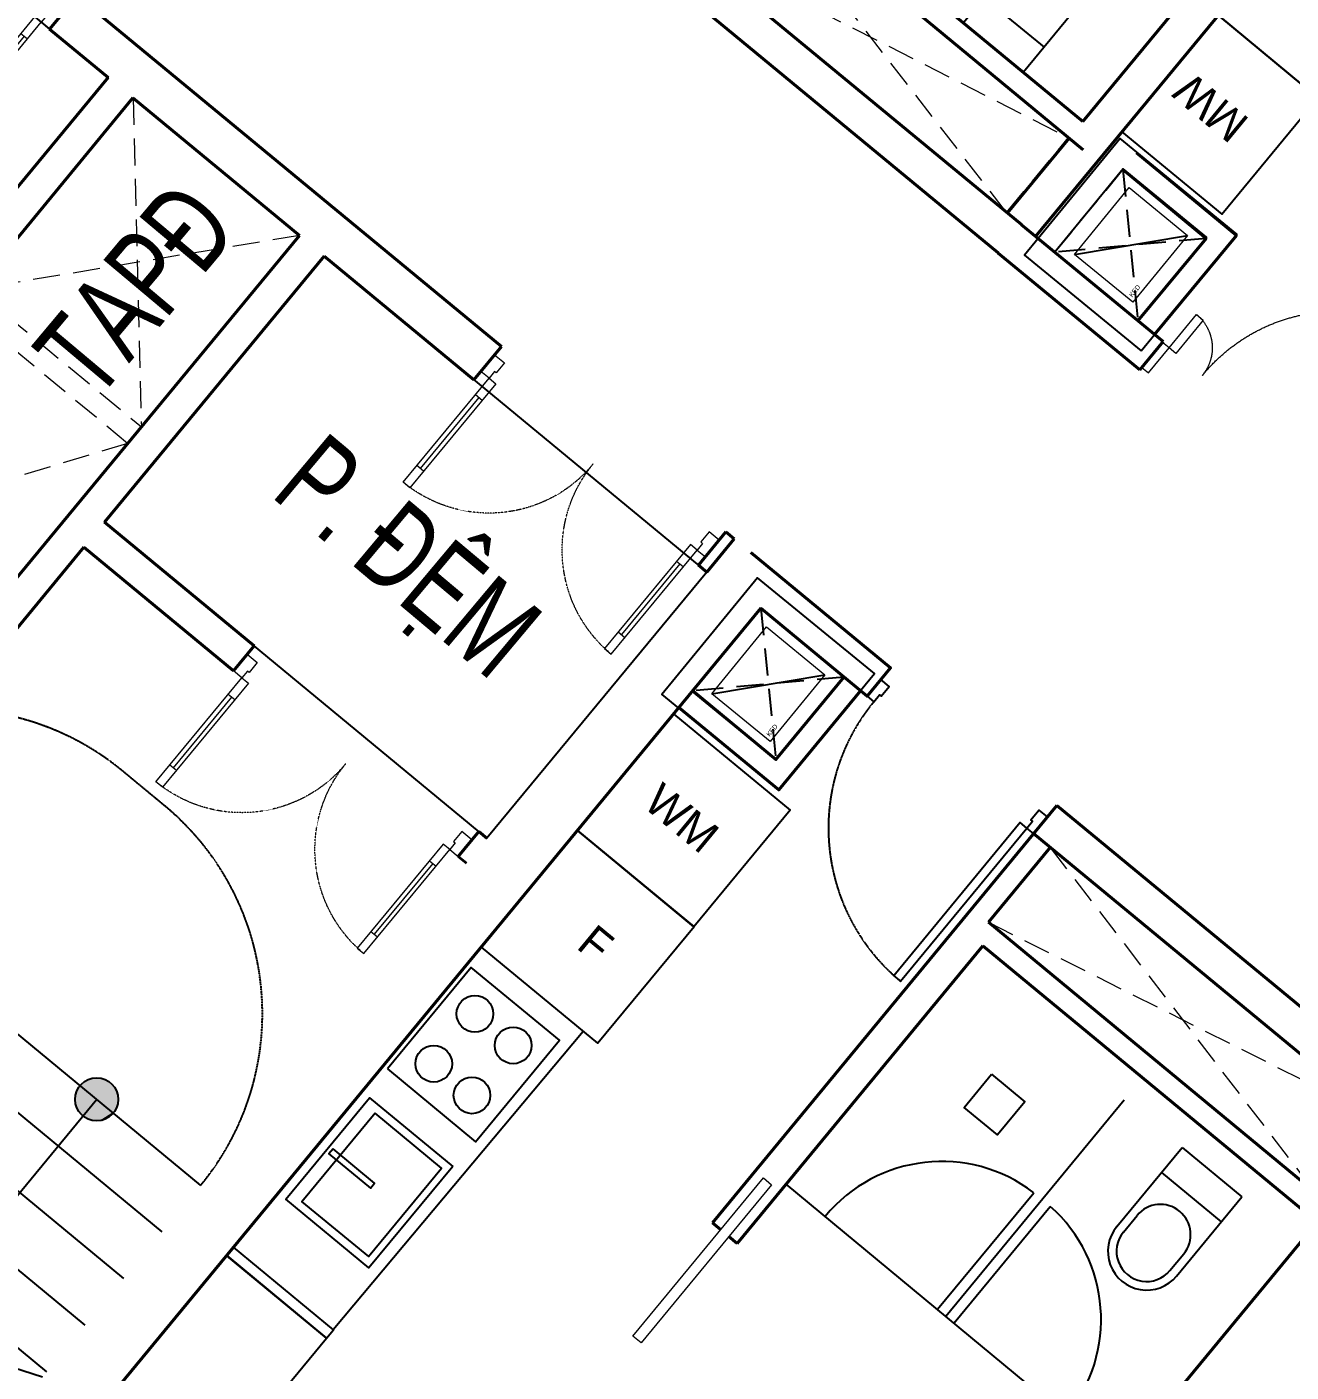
# Model space of a CAD drawing. Header units: millimetres. Extents: x -361654186 to 361255443, y -278569811 to 278836587.
# Drawn here: x -56378 to -50518, y 143209 to 149441 of the extents above; entities that cross this region are included whole.
import ezdxf
from ezdxf.enums import TextEntityAlignment as Align
from ezdxf.xclip import XClip

# ---------------------------------------------------------------- set-up
doc = ezdxf.new("R2010")
doc.units = ezdxf.units.MM
doc.header["$MEASUREMENT"] = 0
doc.header["$XCLIPFRAME"] = 0
for name, pattern in [('HIDDEN', [0.375, 0.25, -0.125]), ('TYPICAL 2 +1 BEDROOM FRONT$0$DASHED2', [9.524999999999999, 6.35, -3.175]), ('Xref_NT1+NT2_MBDV Cot vach_220729$0$HIDDEN', [0.375, 0.25, -0.125]), ('Xref_NT1+NT2_MBDV Cot vach_220729$0$HIDDEN2', [0.1875, 0.125, -0.0625])]:
    doc.linetypes.add(name, pattern=pattern)
for name, color, linetype, lineweight in [('A-DOOR', 1, 'Continuous', 9), ('KT-lomo nuoc', 3, 'HIDDEN', 5), ('KT-Net cat', 1, 'Continuous', 40), ('KT-Net cua', 87, 'Continuous', 9), ('SPE-MEP-HVAC', 140, 'Continuous', 0), ('SPE-MEP-M-WALL OPENING', 81, 'Continuous', 0), ('Xref_NT1+NT2_MBDV Cot vach_220729$0$CUA', 37, 'Continuous', 13)]:
    doc.layers.add(name, color=color, linetype=linetype, lineweight=lineweight)
for name, color, linetype in [('A-FLOR-STRS', 1, 'Continuous'), ('A-FURNITURE', 251, 'Continuous'), ('A-UNIT', 1, 'Continuous'), ('KT-Tuong', 1, 'Continuous'), ('MEP-M-DUCT-15', 6, 'Continuous'), ('MEP-M-DUCT-25', 7, 'Continuous'), ('SPE-MEP-General', 170, 'Continuous'), ('trục hút mùi', 21, 'Continuous'), ('TYPICAL 2 +1 BEDROOM FRONT$0$A-_DOOR----_E-', 32, 'Continuous'), ('Xref_NT1+NT2_MBDV Cot vach_220729$0$KT-Net manh', 139, 'Continuous'), ('Xref_NT1+NT2_MBDV Cot vach_220729$0$KT-Text', 7, 'Continuous'), ('Xref_NT1+NT2_MBDV Cot vach_220729$0$KT-Thay', 7, 'Continuous')]:
    doc.layers.add(name, color=color, linetype=linetype)
doc.styles.add('220126_HDN_HBA typical plan$0$210902_YS plan 330pm ver13$0$01 Level 1$0$CENTURY GOTHIC', font='GOTHIC.TTF')
doc.styles.get("Standard").update_dxf_attribs({"font": 'arial.ttf'})
doc.styles.add('Xref_NT1+NT2_MBDV Cot vach_220729$0$Arial', font='arial.ttf', dxfattribs={"width": 0.7})

# ---------------------------------------------------------------- blocks, each defined once
blk = doc.blocks.new('qweewe')
for p, q in [((-226617.649540008, -3043559.718917042, 0.0008727778800783348), (-226617.6495399146, -3043199.718917044, 0.0008727778800783348)), ((-226142.6495399146, -3043199.718917163, 0.0008727778800783348), (-226617.6495399146, -3043199.718917044, 0.0008727778800783348)), ((-226467.6495400079, -3043559.718917079, 0.0008727778800783348), (-226467.6495399145, -3043199.718917081, 0.0008727778800783348)), ((-226142.649539925, -3043239.718917165, 0.0008727778800783348), (-226242.649539925, -3043239.718917139, 0.0008727778800783348)), ((-226142.6495399976, -3043519.718917165, 0.0008727778800783348), (-226242.6495399976, -3043519.718917141, 0.0008727778800783348)), ((-226142.649540008, -3043559.718917165, 0.0008727778800783348), (-226617.649540008, -3043559.718917042, 0.0008727778800783348))]:
    blk.add_line(p, q)
for centre, radius, start, end in [((-226242.6495399613, -3043379.718917141, 0.0008727778800783348), 139.9999999999927, 89.99999998332474, 269.9999999833247), ((-226142.6495399613, -3043379.718917165, 0.0008727778800783348), 179.9999999999927, 269.9999999833247, 89.99999998332474), ((-226142.6495399613, -3043379.718917165, 0.0008727778800783348), 139.9999999999927, 269.9999999833247, 89.99999998332474)]:
    blk.add_arc(centre, radius, start, end)
blk = doc.blocks.new('*U106')
at = {"color": 0}
for points in [[(-1100, -150), (-1100, 0), (-1060, 0), (-1060, -150)], [(-40, -150), (-40, 0), (0, 0), (0, -150)], [(-1020, -150), (-1060, -150), (-1060, -350.9565185792744), (-1020, -350.9565185792744)], [(-40, -150), (-80, -150), (-80, -970), (-40, -970)]]:
    blk.add_lwpolyline(points, close=True, dxfattribs=at)
for centre, radius, start, end in [((-1060.538708044109, -150.4191404617477), 200.5381016879552, 270.1539145637665, 0.05069369801717966), ((-41.53932015914406, -152.4398411269907), 818.4643164306439, 179.8292010983319, 267.3066065333389)]:
    blk.add_arc(centre, radius, start, end, dxfattribs=at)
blk = doc.blocks.new('*U360')
at = {"layer": 'KT-lomo nuoc', "ltscale": 500}
for p, q in [((286.5388147618744, 346.9712609546762), (1549.84649243134, -1279.882669655378)), ((1836.385307193214, -932.9021116483628), (1.734723475976807e-18, -0.009297052340116354))]:
    blk.add_line(p, q, dxfattribs=at)
blk.add_lwpolyline([(286.5388147618744, 346.9712609546762), (1836.385307193214, -932.9021116483628), (1549.84649243134, -1279.882669655378), (1.734723475976807e-18, -0.009297052340116354)], close=True, dxfattribs=at)
blk = doc.blocks.new('Condo-Studio')
at = {"layer": 'A-FURNITURE'}
for points, elevation in [([(184.9015946231593, -802.3648387362191), (784.6043185831732, -802.3640897029254), (784.6043185833769, -1502.364089702984), (184.9015946213622, -1502.364838736248)], 2.467791300474231e-08), ([(184.8963669317745, -1502.364838698908), (784.6043185833769, -1502.364089702984), (784.604318583275, -2202.364089710289), (184.896366928122, -2202.364838693495)], 2.46779130741448e-08)]:
    blk.add_lwpolyline(points, close=True, dxfattribs=dict(at, elevation=elevation))
at = {"layer": 'KT-Net cat'}
for p, q in [((99.96137770835776, -3.942369084776146, 2.310388426476974e-07), (950.9219559742196, -3.948709985270398, -3.468833107420007e-08)), ((950.9219559742196, -3.948709985270398, -3.468833107418652e-08), (950.920689225648, -173.9487099804974, -2.00923789697927e-08)), ((2050.922649075917, -3.982318368769484, -4.846257388378922e-09), (4299.523825290264, -4.028362341079628, 2.310419326565031e-07)), ((99.96011095983704, -173.9423690800322, 2.308403047293259e-07), (950.920689225728, -173.9487099804974, -3.488686899257151e-08)), ((184.9103592452666, -173.9430020836298, 2.492790089291371e-08), (184.8363658395174, -10103.99572001942, 2.360592906961074e-08)), ((2050.914255511248, -173.9823182325345, -5.045310653691102e-09), (4299.52034424818, -174.0283623054565, 2.308433947364918e-07)), ((4214.726348518489, -174.0266260027711, -4.846220209331375e-09), (4214.722995360848, -624.0266260284116, -4.846220180403506e-09)), ((2200.63267081033, -623.9853840687138, 1.013623714829362e-08), (4299.511129725091, -624.0283622111601, 2.303178531835076e-07)), ((2250.585535483508, -723.98640696035, 1.010203597164673e-08), (4214.722250214727, -724.026626034145, 2.308463447160401e-07)), ((4214.722250214567, -724.026626034145, -4.846220173979608e-09), (4214.702640082105, -3355.742903993785, -4.846220004803411e-09))]:
    blk.add_line(p, q, dxfattribs=at)
at = {"layer": 'A-FURNITURE', "rotation": 270.000961774795}
blk.add_blockref('qweewe', (3047060.304059576, -227291.2674839691, -0.0008739682168315987), dxfattribs=at)
at = {"layer": 'KT-lomo nuoc', "linetype": 'HIDDEN', "rotation": 39.55074632432717}
blk.add_blockref('*U360', (2200.63267081033, -623.9853840687138, 1.013623714829362e-08), dxfattribs=at)
at = {"layer": 'KT-Net cua'}
blk.add_blockref('*U106', (2050.920726755321, -18.91214699781267, -5.148662824771102e-09), dxfattribs=at)
at = {"layer": 'A-FURNITURE', "insert": (252.9973308479457, -1150.359229739435, 0.03149109875143219), "char_height": 149.9999999999998, "width": 310.863493460463, "attachment_point": 4, "style": '220126_HDN_HBA typical plan$0$210902_YS plan 330pm ver13$0$01 Level 1$0$CENTURY GOTHIC'}
blk.add_mtext('WM', dxfattribs=at)
blk = doc.blocks.new('*U89')
at = {"color": 0}
blk.add_lwpolyline([(-2.91038304567337e-11, 0), (399.9999999999709, -9.701276818911232e-12), (399.9999999999709, 349.9999999999903), (-2.91038304567337e-11, 350)], close=True, dxfattribs=at)
at = {"layer": 'MEP-M-DUCT-15'}
for points in [[(50, 50), (50, 299.9999999999709), (149.9999999999709, 200), (50, 50)], [(349.9999999999709, 299.9999999999612), (50, 299.9999999999709), (149.9999999999709, 200), (349.9999999999709, 299.9999999999612)]]:
    blk.add_solid(points, dxfattribs=at)
at = {"layer": 'MEP-M-DUCT-25'}
blk.add_line((-2.91038304567337e-11, -2.91038304567337e-11), (399.9999999999709, 349.9999999999612), dxfattribs=at)
blk = doc.blocks.new('A$C3AE13516')
at = {"layer": 'SPE-MEP-General'}
for points in [[(-100.0000000002328, -600), (599.9999999997672, -600), (599.9999999997672, 100), (-100.0000000002328, 100)], [(0, -499.9999999997672), (500, -500), (499.9999999997672, -2.328306436538696e-10), (0, 0)]]:
    blk.add_lwpolyline(points, close=True, dxfattribs=at)
at = {"layer": 'SPE-MEP-M-WALL OPENING', "color": 1, "xscale": -1, "rotation": 179.9895041423619}
blk.add_blockref('*U89', (49.9998987603467, -76.76334756263532), dxfattribs=at)
at = {"layer": 'SPE-MEP-M-WALL OPENING', "color": 1, "insert": (64.64127082936466, -410.7896422147751, 1.163083541288703e-07), "char_height": 21.77335910446063, "attachment_point": 7, "rotation": 359.9790082847188}
blk.add_mtext_dynamic_manual_height_columns('KED', width=18.10155403055251, gutter_width=108866.7955223031, heights=[0], dxfattribs=at)
blk = doc.blocks.new('shaft-1')
at = {"layer": 'SPE-MEP-HVAC', "color": 1, "extrusion": (4.651570258340098e-07, -2.266809774046816e-15, 0.9999999999998919), "rotation": 0.2150540521201903}
blk.add_blockref('A$C3AE13516', (-83972.17706627442, 2207.834459515929, -0.03717000673728804), dxfattribs=at)
at = {"layer": 'SPE-MEP-HVAC', "color": 1, "extrusion": (4.651570258340099e-07, -2.266809350530342e-15, 0.9999999999998919), "rotation": 0.2150540521202158}
blk.add_blockref('A$C3AE13516', (-81332.22763489549, 2208.084132419026, -0.03617576927576982), dxfattribs=at)
blk = doc.blocks.new('*U145')
at = {"layer": 'TYPICAL 2 +1 BEDROOM FRONT$0$A-_DOOR----_E-'}
for points in [[(79.99999999912372, 920), (39.9999999991237, 920), (39.99999999912325, 0), (79.99999999912325, 0)], [(0, 0), (0, 0), (0, 0), (39.99999999912325, 0), (39.99999999912325, -42), (49.99999999912689, -42), (49.99999999912689, -100), (0, -100), (0, -100), (0, -100)], [(1000, 0), (1000, 0), (1000, 0), (960.0000000008731, 0), (960.0000000008731, -42), (950.0000000008731, -42), (950.0000000008731, -100), (1000, -100), (1000, -100), (1000, -100)]]:
    blk.add_lwpolyline(points, close=True, dxfattribs=at)
at = {"layer": 'TYPICAL 2 +1 BEDROOM FRONT$0$A-_DOOR----_E-', "color": 8, "linetype": 'TYPICAL 2 +1 BEDROOM FRONT$0$DASHED2', "ltscale": 0.1}
blk.add_arc((39.99999999912325, 0), 920.0000000017498, 0, 90, dxfattribs=at)
blk = doc.blocks.new('*U394')
at = {"layer": 'KT-lomo nuoc', "ltscale": 500}
for p, q in [((1248.359986269806, 1511.676458294626), (346.9805580070164, -286.5481118142145)), ((1595.340544276822, 1225.137643532751), (1.734723475976807e-18, -0.009297052340116354))]:
    blk.add_line(p, q, dxfattribs=at)
blk.add_lwpolyline([(1248.359986269806, 1511.676458294626), (1595.340544276822, 1225.137643532751), (346.9805580070164, -286.5481118142145), (1.734723475976807e-18, -0.009297052340116354)], close=True, dxfattribs=at)
blk = doc.blocks.new('sl-ss')
at = {"layer": 'A-FURNITURE', "extrusion": (-1.834885121989628e-19, -7.506917587943876e-07, 0.9999999999997182)}
for p, q in [((17691.15815948502, 1608.444703590125, 0.07318870705802202), (19495.3083267603, 1595.621501799586, 0.001673499387525368)), ((19545.26540837061, -1590.911929462149, -0.001194301074939161), (19547.72664260491, 418.5504967756569, 0.0003142162534057469)), ((19548.39395227838, -491.3360151164234, -0.01317692706737003), (20247.94738084822, -491.3119782619178, -0.01317690902310178)), ((19547.7132087908, -541.2147372681939, -0.07025606918586837), (20847.18157444149, -541.219434691564, -0.003022695940179815)), ((19548.39738830731, -591.3360150530934, -0.01324738483914885), (20247.95081687901, -591.3119781967252, -0.01324736679488228))]:
    blk.add_line(p, q, dxfattribs=at)
for points, elevation in [([(17641.15365500183, 1606.601878762698), (17641.14311075207, 2206.588499343703), (14047.68326441567, 2208.070653595652), (14047.69380866543, 1608.084033018431)], -2.928200633573255e-09), ([(17641.15821969699, 1606.607965563042), (17691.15821968389, 1606.608844267754), (17691.1385310925, 2207.039459979851), (17641.13853110186, 2207.038581271501)], 0.05479318196156067), ([(20195.29757878553, 2207.206368720781), (20195.30988069061, 1507.206368828617), (19495.30988079495, 1507.194066927261), (19495.29757889918, 2207.194066821288)], -3.048533722465815e-08), ([(20895.29725647714, 2207.445567841391), (20895.3095583785, 1507.445567949227), (20195.30955849025, 1507.433266046009), (20195.29725658704, 2207.433265938114)], -2.740792087643079e-09), ([(20546.80926295183, 8.771897085058193), (20546.81277778371, -191.2281028833041), (20346.81277781349, -191.2316177133853), (20346.80926298533, 8.76838225692689)], -0.01982911109141478)]:
    blk.add_lwpolyline(points, close=True, dxfattribs=dict(at, elevation=elevation))
at = {"layer": 'A-FURNITURE', "ltscale": 5, "extrusion": (-1.834885121989628e-19, -7.506917587943876e-07, 0.9999999999997182)}
for points, elevation in [([(18782.61764173954, 2183.521333432499), (18782.62695603625, 1653.521333514306), (19392.62695594128, 1653.532053744886), (19392.61764164455, 2183.532053659412)], -2.928200678459225e-09), ([(18626.84762810544, 1662.659859806768), (18016.84762820042, 1662.649139576129), (18016.83884112533, 2162.649139496176), (18626.83884103597, 2162.65985972309)], -2.928198892344566e-09), ([(18336.83919256549, 2142.654763222344), (18306.8391925636, 2142.65423600436), (18306.84358610398, 1892.654236041601), (18336.84358610026, 1892.654763265173)], -2.928200661545671e-09), ([(18587.83998335891, 2097.659174346024), (18055.83998344093, 2097.649824899281), (18055.84701309911, 1697.649824960636), (18587.84701301525, 1697.659174407379)], -2.928200554426497e-09)]:
    blk.add_lwpolyline(points, close=True, dxfattribs=dict(at, elevation=elevation))
for centre in [(18937.62027784251, 2033.524057446618, -2.982403396574072e-06), (19237.62027779218, 2033.52932968979, -2.982403392928551e-06), (18937.62431989046, 1803.524057481944, -2.982403394982246e-06), (19237.62431984388, 1803.529329728841, -2.982403396006817e-06)]:
    blk.add_circle(centre, 84.99999999999991, dxfattribs=at)
at = {"layer": 'A-FURNITURE', "extrusion": (-1.834885121989628e-19, -7.506917587943876e-07, 0.9999999999997182)}
for centre, start, end in [((19548.39481131732, -516.3360159196706, -0.01280808517002585), 2.048681864337513, 90.00196869530691), ((19548.39652930566, -566.336015075903, -0.01280347376597209), 270.0019686953069, 357.9552554801589)]:
    blk.add_arc(centre, 699.9999999999994, start, end, dxfattribs=at)
at = {"layer": 'KT-Net cat', "extrusion": (-1.834885121989628e-19, -7.506917587943876e-07, 0.9999999999997182)}
for p, q in [((21530.18945057972, 2208.201269049488, 0.001657675566239414), (11600.11822512798, 2208.296590370883, 0.001657747123168046)), ((21700.18945058028, 568.5802416533988, 0.0004268236554401811), (19191.98013856325, 568.5455807338003, 0.0004268163267904385)), ((19191.98013856325, 568.5455807338003, 0.0004268163267904662), (19191.981017274, 518.5455820898642, -0.01971958655786804)), ((21530.18945058097, -1491.924539643413, -0.001119980302836221), (21530.18945058024, 568.5778924250917, 0.0004268218918938027)), ((21700.18945058097, -1491.924539643354, -0.001119980302836165), (21700.18945058028, 568.5802416533988, 0.0004268236554401811)), ((19191.98277468414, 418.5455807559192, 0.0003142125629878867), (19191.98189597759, 468.5455820810166, 0.0003517471519224047)), ((21530.1887596308, 468.5778924059705, 0.0003517714070174344), (21080.18945058027, 468.5716738700285, 0.0003517667388136803)), ((21080.18945058097, -1491.924539643587, -0.001119980302836415), (21080.18945058027, 468.5716738699703, 0.0003517462342723654)), ((20980.18945058033, 418.5702919661999, 0.0003142124224726761), (19191.98277468414, 418.5455807559192, 0.0003142125629878867)), ((20980.18945058098, -1491.924539643675, -0.001119980302836471), (20980.1894505803, 418.5702919662581, 0.0003142124224727039))]:
    blk.add_line(p, q, dxfattribs=at)
for points, elevation in [([(21530.18945057972, 2208.201269050111), (21530.18945057995, 1568.791740640043), (21700.18945057995, 1568.794727694627), (21700.18945057967, 2408.424845449025)], -4.846186481624604e-09), ([(11600.18945303681, -1591.252000525329), (21700.189452238, -1591.320112658385)], -1.660052309656289e-08)]:
    blk.add_lwpolyline(points, dxfattribs=dict(at, elevation=elevation))
at = {"layer": 'KT-Net cua', "extrusion": (-1.834885121989628e-19, -7.506917587943876e-07, 0.9999999999997182), "elevation": -0.01005442003746839}
blk.add_lwpolyline([(19502.63448515905, 518.5510415435036), (19502.63536386936, 468.55104155094), (18552.635364009, 468.5343461111536), (18552.63448530621, 518.5343461074133)], close=True, dxfattribs=at)
at = {"layer": 'A-DOOR', "rotation": 89.99918509898055}
blk.add_blockref('*U145', (21530.19069724451, 568.5778924423212, 0.0004268231587266635), dxfattribs=at)
at = {"layer": 'A-FURNITURE', "extrusion": (-1.057505347207608e-19, -7.506917587943224e-07, 0.9999999999997182), "rotation": 180.0019686992574}
blk.add_blockref('qweewe', (-205665.8851525604, -3044455.618749435, -0.00087276403524017), dxfattribs=at)
at = {"layer": 'KT-lomo nuoc', "linetype": 'HIDDEN', "extrusion": (4.341342507941386e-13, 7.506917587943877e-07, -0.9999999999997182), "zscale": -1, "rotation": 39.55117326159149}
blk.add_blockref('*U394', (-21530.18945058097, -1491.924539643833, 1.419317515165969e-08), dxfattribs=at)
at = {"layer": 'A-FURNITURE', "extrusion": (-1.057505347207608e-19, -7.506917587943224e-07, 0.9999999999997182), "char_height": 149.9999999999998, "width": 310.8634934604631, "attachment_point": 4, "text_direction": (1.757414718522865e-05, -0.9999999998452931, -7.506917586783977e-07), "style": '220126_HDN_HBA typical plan$0$210902_YS plan 330pm ver13$0$01 Level 1$0$CENTURY GOTHIC'}
for s, insert in [('WM', (20547.3051799983, 2049.895247116743, -0.03929604169327756)), ('F', (19845.15745841897, 1870.544112533302, 0.001879909270251709))]:
    blk.add_mtext(s, dxfattribs=dict(at, insert=insert))
blk = doc.blocks.new('*U302')
at = {"linetype": 'HIDDEN', "ltscale": 500}
for p, q in [((1052.427225936385, 463.5697726425276), (403.1041501239367, -915.1541095099008)), ((1455.531376060322, -451.5843368673731), (0, 0))]:
    blk.add_line(p, q, dxfattribs=at)
blk.add_lwpolyline([(1052.427225936385, 463.5697726425276), (1455.531376060322, -451.5843368673731), (403.1041501239367, -915.1541095099008), (0, 0)], close=True, dxfattribs=at)
blk = doc.blocks.new('*U301')
at = {"linetype": 'HIDDEN', "ltscale": 500}
for p, q in [((1372.73116426485, 604.6562251859054), (403.1041501239367, -915.1541095099008)), ((1775.835314388787, -310.4978843239953), (0, 0))]:
    blk.add_line(p, q, dxfattribs=at)
blk.add_lwpolyline([(1372.73116426485, 604.6562251859054), (1775.835314388787, -310.4978843239953), (403.1041501239367, -915.1541095099008), (0, 0)], close=True, dxfattribs=at)
blk = doc.blocks.new('trucktnuoctang36')
at = {"layer": 'SPE-MEP-HVAC', "linetype": 'HIDDEN', "ltscale": 1000, "xscale": -1, "rotation": 254.2212213649985}
for name, p in [('*U302', (15322.59556399474, 6712.549384125683, -1.35520265301585e-05)), ('*U301', (14303.76505588173, 5478.855743829656, -1.355202653619298e-05))]:
    blk.add_blockref(name, p, dxfattribs=at)
blk = doc.blocks.new('*U331')
for p, q in [((-1260.000000000004, 525.000000000002), (-1300.000000000004, 525.000000000002)), ((-1280.000000000004, 100.0000000000002), (-1280.000000000004, 525.000000000002)), ((-90.00000000000001, 525.0000000000018), (-50.00000000000001, 525.0000000000018)), ((-70, 100), (-70.00000000000001, 525.0000000000018)), ((-1260.000000000004, 100.0000000000002), (-1300.000000000004, 100.0000000000002)), ((-90, 100), (-50, 100))]:
    blk.add_line(p, q)
for points in [[(-1300.000000000004, 1.776356839400256e-13), (-1260.000000000004, 1.776356839400256e-13), (-1260.000000000004, 625.000000000002), (-1300.000000000004, 625.000000000002)], [(-50, 0), (-90, 0), (-90.00000000000001, 625.0000000000018), (-49.99999999999979, 625.0000000000018)], [(-1350.000000000004, -99.99999998255878), (-1290.000000000004, -99.99999998255875), (-1290.000000000004, -39.99999999999982), (-1300.000000000004, -39.99999999999982), (-1300.000000000004, 1.776356839400256e-13), (-1350.000000000004, 2.060573933704296e-13)], [(0, -99.99999998255892), (-60, -99.99999998255889), (-60, -40), (-50, -40), (-50, 0), (0, 0)]]:
    blk.add_lwpolyline(points, close=True)
at = {"linetype": 'Xref_NT1+NT2_MBDV Cot vach_220729$0$HIDDEN2'}
for centre, radius, start, end in [((-1300.000000001013, -1.091216006443577e-09), 625.00000000124, 7.016709298534867e-15, 89.99996073224838), ((-49.99999999983451, -2.645705876602741e-10), 625.000000000419, 90.00003926775162, 180)]:
    blk.add_arc(centre, radius, start, end, dxfattribs=at)
blk = doc.blocks.new('*U333')
for p, q in [((-1260.000000000004, 525.000000000002), (-1300.000000000004, 525.000000000002)), ((-1280.000000000004, 100.0000000000002), (-1280.000000000004, 525.000000000002)), ((-90.00000000000001, 525.0000000000018), (-50.00000000000001, 525.0000000000018)), ((-70, 100), (-70.00000000000001, 525.0000000000018)), ((-1260.000000000004, 100.0000000000002), (-1300.000000000004, 100.0000000000002)), ((-90, 100), (-50, 100))]:
    blk.add_line(p, q)
for points in [[(-1300.000000000004, 1.776356839400256e-13), (-1260.000000000004, 1.776356839400256e-13), (-1260.000000000004, 625.000000000002), (-1300.000000000004, 625.000000000002)], [(-50, 0), (-90, 0), (-90.00000000000001, 625.0000000000018), (-49.99999999999979, 625.0000000000018)], [(-1350.000000000004, -99.99999998255878), (-1290.000000000004, -99.99999998255875), (-1290.000000000004, -39.99999999999982), (-1300.000000000004, -39.99999999999982), (-1300.000000000004, 1.776356839400256e-13), (-1350.000000000004, 2.060573933704296e-13)], [(0, -99.99999998255892), (-60, -99.99999998255889), (-60, -40), (-50, -40), (-50, 0), (0, 0)]]:
    blk.add_lwpolyline(points, close=True)
at = {"linetype": 'Xref_NT1+NT2_MBDV Cot vach_220729$0$HIDDEN2'}
for centre, radius, start, end in [((-1300.000000001013, -1.091216006443577e-09), 625.00000000124, 7.016709298534867e-15, 89.99996073224838), ((-49.99999999983451, -2.645705876602741e-10), 625.000000000419, 90.00003926775162, 180)]:
    blk.add_arc(centre, radius, start, end, dxfattribs=at)
blk = doc.blocks.new('*U113')
for p, q in [((-1259.99999999993, -99.99999999999982), (-1299.99999999993, -99.99999999999987)), ((-1279.99999999993, -99.99999999999982), (-1279.99999999993, -524.9999999999645)), ((-90.00000000000003, -99.99999999999999), (-50.00000000000003, -99.99999999999999)), ((-70.00000000000003, -99.99999999999999), (-70.00000000000016, -524.9999999999648)), ((-1259.99999999993, -524.9999999999645), (-1299.99999999993, -524.9999999999645)), ((-90.00000000000016, -524.9999999999648), (-50.00000000000016, -524.9999999999648))]:
    blk.add_line(p, q)
for points in [[(-1349.99999999993, 99.99999998255913), (-1289.99999999993, 99.99999998255909), (-1289.99999999993, 40.00000000000016), (-1299.99999999993, 40.00000000000017), (-1299.99999999993, 1.705302565824148e-13), (-1349.99999999993, 1.563194018672128e-13)], [(2.66100453930543e-14, 99.99999998255892), (-59.99999999999997, 99.9999999825589), (-59.99999999999999, 40.00000000000001), (-49.99999999999999, 40.00000000000001), (-50, 1.4210854715202e-14), (0, 0)], [(-1299.99999999993, 1.705302565824148e-13), (-1259.99999999993, 1.563194018672128e-13), (-1259.99999999993, -624.9999999999645), (-1299.99999999993, -624.9999999999645)], [(-50, 1.4210854715202e-14), (-90, 2.842170943040401e-14), (-90.00000000000018, -624.9999999999648), (-49.99999999999995, -624.9999999999648)]]:
    blk.add_lwpolyline(points, close=True)
at = {"linetype": 'Xref_NT1+NT2_MBDV Cot vach_220729$0$HIDDEN2'}
for centre, radius, start, end in [((-1300.000000000939, 1.091564172384031e-09), 625.0000000012028, 270.0000392677516, 0), ((-49.99999999983451, 2.645776930876151e-10), 625.0000000003819, 180, 269.9999607322484)]:
    blk.add_arc(centre, radius, start, end, dxfattribs=at)
blk = doc.blocks.new('răer')
at = {"layer": 'Xref_NT1+NT2_MBDV Cot vach_220729$0$KT-Net manh', "extrusion": (-0.0001655627411221811, 3.507613418952441e-08, 0.9999999862944888)}
h = blk.add_hatch(color=256, dxfattribs=at)
edge = h.paths.add_edge_path(flags=0)
edge.add_arc((3886.172388487015, 6323.822009922878), 99.99999999995374, 269.9877944808076, 629.9877944808073)
at = {"layer": 'Xref_NT1+NT2_MBDV Cot vach_220729$0$KT-Net manh', "extrusion": (-0.0001655627411249277, 3.507613511739819e-08, 0.9999999862944888)}
h = blk.add_hatch(color=256, dxfattribs=at)
edge = h.paths.add_edge_path(flags=0)
edge.add_arc((3886.172468976132, 6323.822147759958), 99.99999999995374, 269.9877936679296, 629.9877936679294)
at = {"layer": 'Xref_NT1+NT2_MBDV Cot vach_220729$0$KT-Net manh', "extrusion": (-0.0001655627411221811, 3.507613418952441e-08, 0.9999999862944888)}
blk.add_hatch(color=256, dxfattribs=at).paths.add_polyline_path([(3791.073321896591, 6354.743968646013), (3791.06015613825, 6292.940571162355), (3827.376630392871, 6242.932833594969), (3886.151085834092, 6223.822012129269), (3944.933678179528, 6242.907790911384), (3981.271455084861, 6292.900051151257), (3981.28462083808, 6354.703448564367), (3944.968146593121, 6404.711186142405), (3886.193691144625, 6423.822007536073), (3827.411098800556, 6404.736228735128)], flags=0)
at = {"layer": 'Xref_NT1+NT2_MBDV Cot vach_220729$0$KT-Net manh', "extrusion": (-0.0001655627411249277, 3.507613511739819e-08, 0.9999999862944888)}
blk.add_hatch(color=256, dxfattribs=at).paths.add_polyline_path([(3791.073402824171, 6354.744107992767), (3791.060236176927, 6292.940710522264), (3827.376709716089, 6242.932972487353), (3886.15116490201, 6223.822150133492), (3944.933757508043, 6242.907928120199), (3981.271535122956, 6292.900187795283), (3981.284701763681, 6354.703585241397), (3944.968228224738, 6404.711323259573), (3886.193773049279, 6423.822145466576), (3827.411180434676, 6404.736367606587)], flags=0)
at = {"layer": 'KT-Net cat', "extrusion": (-0.0001655627901116369, 3.507677159211709e-08, 0.9999999862944806)}
for p, q in [((1.469894479640061, 6899.650457981828, 1.197503358696395e-06), (1.480546496750321, 6949.650456847274, 1.207264984870449e-06)), ((201.4698780190811, 6899.607849916065, 0.03311375474880585), (201.4805300364242, 6949.60785019389, 0.03311376451043735)), ((1801.516034678905, 6899.266975528881, 0.2980219702135365), (1801.526686696583, 6949.266977402702, 0.2980219799751538)), ((1951.516029218794, 6899.235019478132, 0.3228564923954931), (1951.526681236835, 6949.235022680834, 0.3228565021571121))]:
    blk.add_line(p, q, dxfattribs=at)
at = {"layer": 'KT-Net cat', "ltscale": 0.5, "extrusion": (-0.0001655627901116369, 3.507677159211709e-08, 0.9999999862944806)}
for p, q in [((1.480291691666935, 6949.650456901436, 1.16507874281524e-06), (201.4805300361331, 6949.607848781481, 0.03311376451043024)), ((1.469894479640061, 6899.650457981828, 1.197525859808479e-06), (201.4698780190811, 6899.607849916065, 0.03311375477130341)), ((1801.51603467892, 6899.266975528881, 0.2980218763627835), (1951.516029219056, 6899.235019478132, 0.3228549297783747)), ((0.6388670345913852, 2998.809668124479, 4.386703071901366e-07), (1.182290359211038, 5549.650488617423, 9.340407789437677e-07)), ((1.182035213758354, 5549.650488671876, 8.923831984475328e-07), (201.1822830796154, 5549.607880549796, 0.03311349339127823)), ((200.9906242697471, 4649.957288541744, 0.03311331807726248), (201.1822830796009, 5549.607880549738, 0.03311349280626352)), ((1801.036770014922, 4649.616413914569, 0.298021531734955), (1801.228430384974, 5549.267006164504, 0.2980217067222455)), ((1801.228430384988, 5549.267006164504, 0.2980216134340097), (1951.228424925139, 5549.235050113813, 0.3228560325081009)), ((1951.036764555203, 4649.584458073863, 0.3228559508090534), (1951.228424925139, 5549.235050113784, 0.3228562185898483)), ((1801.036770015708, 4649.616416396311, 0.2980214378617525), (200.9906225363229, 4649.957288542239, 0.03311331779028848)), ((2900.990520380015, 4649.382083408069, 0.4801328604813904), (1951.036764555945, 4649.584460555285, 0.3228558569358349)), ((200.7456317902688, 3499.957299752074, 0.03311309472574742), (200.9586687293922, 4499.957291955245, 0.03311328894447207)), ((2838.826532455976, 4499.395323354896, 0.4698460781065776), (200.9586660776549, 4499.957291955769, 0.03311328850544548)), ((2950.745523784193, 3499.371457557572, 0.488410776440519), (200.7456280658516, 3499.957314648287, 0.03311309410859309)), ((200.6388597550249, 2998.767060336046, 0.03311299738523488), (200.7136762532173, 3349.95731805134, 0.033113065592973)), ((2950.713567942323, 3349.371460961556, 0.4884107472577792), (200.7136722239811, 3349.957318052271, 0.03311306492588351)), ((200.6388597550394, 2998.767060336017, 0.03311299743577401), (0.6388670345913852, 2998.809668124479, 4.386703054137797e-07))]:
    blk.add_line(p, q, dxfattribs=at)
at = {"layer": 'Xref_NT1+NT2_MBDV Cot vach_220729$0$KT-Net manh', "extrusion": (-0.0001655627901116369, 3.507677159211709e-08, 0.9999999862944806)}
for p, q in [((3944.968092531868, 6404.711186439759, 0.652913445880202), (3886.19363788818, 6423.822007952229, 0.6431819155942904)), ((3944.968174162204, 6404.711323606927, 0.6529134823234344), (3886.19371979282, 6423.8221459052, 0.6431819520827631))]:
    blk.add_line(p, q, dxfattribs=at)
at = {"layer": 'Xref_NT1+NT2_MBDV Cot vach_220729$0$KT-Net manh', "linetype": 'Xref_NT1+NT2_MBDV Cot vach_220729$0$HIDDEN', "extrusion": (-0.0001655627901116369, 3.507677159211709e-08, 0.9999999862944806), "elevation": -5.155395588207767e-08}
blk.add_lwpolyline([(3886.537371790957, 6949.172167843942, 0.4141313066799707), (2636.27117616388, 5699.716245880121), (2636.207149847582, 5449.16065418642, 0.4141313427087546), (3885.940897509135, 4199.172231376175, 1.000029217103996)], format="xyb", dxfattribs=at)
at = {"layer": 'Xref_NT1+NT2_MBDV Cot vach_220729$0$KT-Net manh', "extrusion": (-0.0001655627901116369, 3.507677159211709e-08, 0.9999999862944806)}
for points, elevation in [([(5015.205959424593, 5698.582268002855), (5286.172356871879, 6323.524564956902), (5036.305602277416, 6948.620740227931)], -1.836955815237573e-06), ([(3886.172388495064, 6323.822147847245), (5356.17502188381, 6323.50899830368)], -1.805016045741681e-06)]:
    blk.add_lwpolyline(points, dxfattribs=dict(at, elevation=elevation))
for centre in [(3886.172388484976, 6323.822009978064, -1.827949066446344e-06), (3886.172468971362, 6323.822147830219, -1.805016043632257e-06)]:
    blk.add_circle(centre, 99.99999999995278, dxfattribs=at)
at = {"layer": 'Xref_NT1+NT2_MBDV Cot vach_220729$0$KT-Thay', "extrusion": (-0.0001655627555962225, 2.224063725017147e-08, 0.9999999862944866)}
for p, q in [((3886.305477029586, 6948.822796848312, 0.6431820391520517), (3886.039193792982, 5698.822824066825, 0.6431818220224983)), ((4166.305466838588, 6948.763149404636, 0.6895396109936964), (4166.039183607354, 5698.763173303741, 0.6895393938651502)), ((4446.305456647795, 6948.703501958982, 0.7358971828353784), (4446.039173410041, 5698.703522542608, 0.7358969657058481)), ((4726.305446455168, 6948.643854604772, 0.7822547546767424), (4726.039163216832, 5698.643871779728, 0.7822545375472405)), ((5006.305436267707, 6948.584207071661, 0.8286123265189804), (5006.039153027814, 5698.584221018682, 0.8286121093893204))]:
    blk.add_line(p, q, dxfattribs=at)
at = {"layer": 'Xref_NT1+NT2_MBDV Cot vach_220729$0$CUA', "extrusion": (0.0001655627901116368, -3.507677159211345e-08, -0.9999999862944806), "zscale": -1.000000000000002, "rotation": 90.01220552114347}
for name, p in [('*U333', (-151.4698725797451, 6899.618498926551, 5.263370903701992e-08)), ('*U331', (-1951.516037450031, 6899.235019482066, -4.123954833179511e-08))]:
    blk.add_blockref(name, p, dxfattribs=at)
at = {"layer": 'Xref_NT1+NT2_MBDV Cot vach_220729$0$CUA', "extrusion": (-0.000165562790111637, 3.507677159203811e-08, 0.9999999862944806), "rotation": 89.98779447880591}
blk.add_blockref('*U113', (200.6388995234672, 2998.767062216592, -1.453766850581517e-07), dxfattribs=at)
blk = doc.blocks.new('*U373')
at = {"linetype": 'HIDDEN', "ltscale": 500}
for p, q in [((453.9702085506534, 199.963343001759), (201.5541099975932, -457.5816746024486)), ((655.5243185482473, -257.6183316006897), (0, 0))]:
    blk.add_line(p, q, dxfattribs=at)
blk.add_lwpolyline([(453.9702085506534, 199.963343001759), (655.5243185482473, -257.6183316006897), (201.5541099975932, -457.5816746024486), (0, 0)], close=True, dxfattribs=at)
blk = doc.blocks.new('*U376')
at = {"linetype": 'HIDDEN', "ltscale": 500}
for p, q in [((453.9702085506534, 199.963343001759), (201.5541099975932, -457.5816746024486)), ((655.5243185482473, -257.6183316006897), (0, 0))]:
    blk.add_line(p, q, dxfattribs=at)
blk.add_lwpolyline([(453.9702085506534, 199.963343001759), (655.5243185482473, -257.6183316006897), (201.5541099975932, -457.5816746024486), (0, 0)], close=True, dxfattribs=at)
blk = doc.blocks.new('A$Cc3a6237a')
at = {"layer": 'KT-Net cat'}
for points, elevation in [([(-11418.08019551987, -2675.98621927647), (-10955.4485402662, -3058.044584713352), (-11334.99897052554, -3517.639677860425)], 1.468694862951121e-07), ([(-11481.75688664881, -2753.09185465335), (-11096.23084386511, -3071.473547878646), (-11412.10462481977, -3453.963009638392)], 1.468694862951121e-07), ([(-13476.15272741336, -5168.089809607191), (-13090.62065811055, -5486.476479755307), (-12774.74706335193, -5103.987243464799)], -1.925732747297035e-10), ([(-13539.8294185423, -5245.19544498407), (-13077.19169095629, -5627.258825178025), (-12697.64140905816, -5167.663911687414)], -1.925732747297035e-10)]:
    blk.add_lwpolyline(points, dxfattribs=dict(at, elevation=elevation))
at = {"layer": 'trục hút mùi', "linetype": 'HIDDEN', "ltscale": 1000, "xscale": -1, "rotation": 254.2212213649985}
for name, p in [('*U373', (-11412.10464535084, -3453.962803062255, 1.468694862951121e-07)), ('*U376', (-13090.62065811055, -5486.476479755307))]:
    blk.add_blockref(name, p, dxfattribs=at)

msp = doc.modelspace()

# ---------------------------------------------------------------- block references
at = {"layer": 'A-UNIT', "xscale": -1, "rotation": 140.4476535076448}
msp.add_blockref('Condo-Studio', (-55193.54480850536, 151128.8347384529, 5.437755594299652e-05), dxfattribs=at)

# ---------------------------------------------------------------- next in the draw order: block references
at = {"layer": 'A-FLOR-STRS', "extrusion": (-5.788255105649882e-07, 4.780158418305737e-07, 0.9999999999997182), "rotation": 50.4488267371896}
msp.add_blockref('shaft-1', (1879.144286411939, 209703.1699372701, 0.09920836586069094), dxfattribs=at)

# ---------------------------------------------------------------- next in the draw order: texts
at = {"layer": 'Xref_NT1+NT2_MBDV Cot vach_220729$0$KT-Text', "extrusion": (-7.739907763181748e-08, -2.607391052886701e-08, 0.9999999999999968), "style": 'Xref_NT1+NT2_MBDV Cot vach_220729$0$Arial', "width": 0.7}
msp.add_text('TAPĐ', height=400, rotation=50, dxfattribs=at).set_placement((-55723.24650316691, 148096.9986871418, 0.0005060679214321788), align=Align.CENTER)

# ---------------------------------------------------------------- next in the draw order: block references
at = {"layer": 'A-FLOR-STRS', "extrusion": (-5.788255105649882e-07, 4.780158418305737e-07, 0.9999999999997182), "rotation": 50.44882673718962}
msp.add_blockref('sl-ss', (-64982.91062636182, 128740.4492784831, 0.09920835410632547), dxfattribs=at)

# ---------------------------------------------------------------- next in the draw order: linework, layer by layer
at = {"layer": 'Defpoints', "ltscale": 0.5, "elevation": 5.460840595233881e-05}
for points in [[(-60182.0233379995, 149093.2993114217), (-58430.9121150928, 151213.6391407354), (-56001.83220886433, 149207.6137388242), (-57752.9418295584, 147087.2092842147)], [(-54999.45918948663, 148379.8164629175), (-53226.16467658355, 146915.3633027695), (-54245.29095123516, 145681.8602788107), (-56018.31603048526, 147146.0909675243)]]:
    msp.add_lwpolyline(points, close=True, dxfattribs=at)
at = {"layer": 'KT-Tuong', "ltscale": 0.5}
msp.add_line((-53021.97393638518, 147006.1199391938, 5.460874974601083e-05), (-52790.65708604775, 146815.0897982475, 5.460874974601083e-05), dxfattribs=at)

# ---------------------------------------------------------------- next in the draw order: block references
at = {"layer": 'A-UNIT'}
ref = msp.add_blockref('Condo-Studio', (-51955.10467383204, 148454.3392092289, 5.457619710056621e-05), dxfattribs=dict(at, xscale=-1, rotation=140.4483997994664))
XClip(ref).set_block_clipping_path([(4214.731541138142, 416.9753598701209), (4250.531405292451, -9297.287445403636), (3160.2974679302424, -9713.336644945666), (2186.771801220253, -9882.911215087399), (99.36142541281879, -9902.490773035213), (99.915931398049, 573.8415640257299)])
at = {"layer": 'Xref_NT1+NT2_MBDV Cot vach_220729$0$KT-Thay', "extrusion": (-0.0001054247961594141, -0.0001276583371921938, 0.9999999862944806), "rotation": 230.461032587975}
msp.add_blockref('răer', (-58457.38200406625, 151494.8832911278, -13.17667258196093), dxfattribs=at)

# ---------------------------------------------------------------- next in the draw order: texts
at = {"layer": 'Xref_NT1+NT2_MBDV Cot vach_220729$0$KT-Text', "extrusion": (-2.6073910528867e-08, 7.739907763181748e-08, 0.9999999999999968), "style": 'Xref_NT1+NT2_MBDV Cot vach_220729$0$Arial', "width": 0.7}
msp.add_text('P. ĐỆM', height=400, rotation=319.9999999989341, dxfattribs=at).set_placement((-54738.31982236609, 146837.2300164055, 0.01284691615162879), align=Align.CENTER)

# ---------------------------------------------------------------- next in the draw order: block references
at = {"layer": 'KT-Net cat'}
msp.add_blockref('A$Cc3a6237a', (-39815.46560455003, 151533.0657405988, 5.460859003766899e-05), dxfattribs=at)
at = {"layer": 'KT-Tuong'}
msp.add_blockref('trucktnuoctang36', (-71169.85476694071, 140875.9518959241, 6.815992268021534e-05), dxfattribs=at)

doc.saveas('drawing.dxf')
